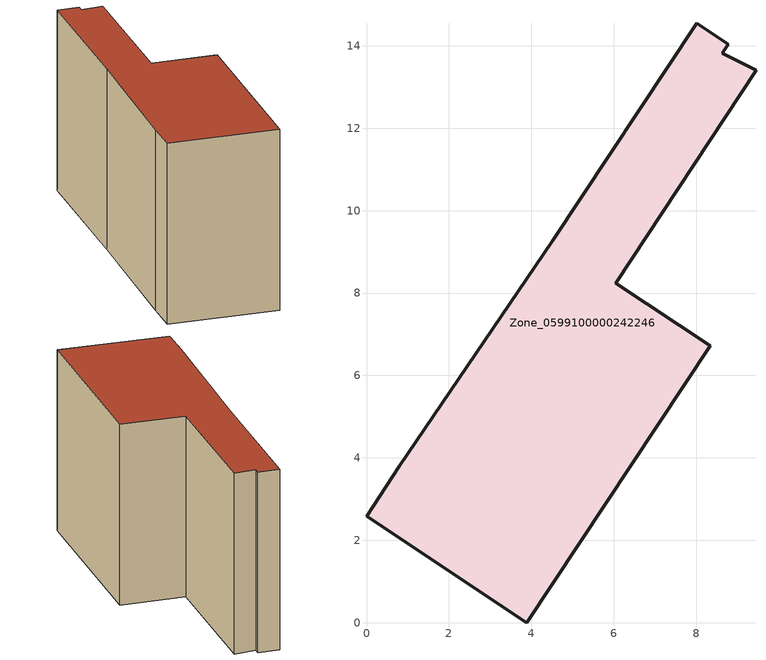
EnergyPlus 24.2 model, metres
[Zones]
Zone_0599100000242246
 floor ground (C_G): 8.63,13.82 9.45,13.41 6.05,8.24 8.34,6.72 3.89,0 0,2.58 0.79,3.8 4.51,9.26 8.01,14.55 8.78,14.04 z0
 wall outside (C_F): 3.89,0 8.34,6.72 6.05,8.24 9.45,13.41 8.63,13.82 8.78,14.04 8.01,14.55 4.51,9.26 0.79,3.8 0,2.58 3.89,0 z0:7.75
 roof outside (C_R): 8.78,14.04 8.01,14.55 4.51,9.26 0.79,3.8 0,2.58 3.89,0 8.34,6.72 6.05,8.24 9.45,13.41 8.63,13.82 z7.75
[BUILDING]
Pand.0599100000242246: North Axis=0; Terrain=City; Loads Convergence Tolerance Value=0.04; Temperature Convergence Tolerance Value=0.4; Solar Distribution=FullExterior; Maximum Number of Warmup Days=25; Minimum Number of Warmup Days=1
[Site:Location]
Rotterdam.The.Hague.AP_ZH_NLD Design_Conditions: Latitude=51.96; Longitude=4.45; Time Zone=1; Elevation=-4.5
[SITE:GROUNDTEMPERATURE:BUILDINGSURFACE]
18, 18, 18, 18, 18, 18, 18, 18, 18, 18, 18, 18
[MATERIAL] Thermal Absorptance=0.9; Solar Absorptance=0.7; Visible Absorptance=0.7
Name | Roughness | Thickness | Conductivity | Density | Specific Heat
G.TI.1946 | MediumSmooth | 0.15 | 1 | 540 | 1210
F.TI.1946 | Rough | 0.3 | 0.857143 | 1920 | 840
R.TI.1946 | MediumRough | 0.2 | 0.1 | 1500 | 1000
[CONSTRUCTION]
C_G: G.TI.1946
C_F: F.TI.1946
C_R: R.TI.1946
[ZONE]
Zone_0599100000242246: Type=1; Multiplier=1; Ceiling Height=Autocalculate; Volume=Autocalculate; Floor Area=autocalculate; Part of Total Floor Area=Yes
[ZONEINFILTRATION:DESIGNFLOWRATE]
Infil_Zone_0599100000242246: Zone or ZoneList or Space or SpaceList=Zone_0599100000242246; Schedule=AlwaysOn; Design Flow Rate Calculation Method=Flow/Area; Flow Rate per Floor Area=0.003; Constant Term Coefficient=1; Temperature Term Coefficient=0; Velocity Term Coefficient=0; Velocity Squared Term Coefficient=0
[HVACTEMPLATE:ZONE:IDEALLOADSAIRSYSTEM]
Zone_0599100000242246: Maximum Heating Supply Air Temperature=50; Minimum Cooling Supply Air Temperature=13; Maximum Heating Supply Air Humidity Ratio=0.0156; Minimum Cooling Supply Air Humidity Ratio=0.0077; Heating Limit=NoLimit; Cooling Limit=NoLimit; Dehumidification Control Type=ConstantSensibleHeatRatio; Cooling Sensible Heat Ratio=0.7; Dehumidification Setpoint=60; Humidification Control Type=None; Humidification Setpoint=30; Outdoor Air Method=None; Outdoor Air Flow Rate per Person=0.00944; Outdoor Air Flow Rate per Zone Floor Area=0; Outdoor Air Flow Rate per Zone=0; Demand Controlled Ventilation Type=None; Outdoor Air Economizer Type=NoEconomizer; Heat Recovery Type=None; Sensible Heat Recovery Effectiveness=0.7; Latent Heat Recovery Effectiveness=0.65
[ZONECONTROL:THERMOSTAT]
ThermostatControl_Zone_0599100000242246: Zone or ZoneList=Zone_0599100000242246; Control Type Schedule=DualSetpointControlType; Control 1=Thermostat_Zone_0599100000242246; Temperature Difference Between Cutout And Setpoint=0
[THERMOSTATSETPOINT:DUALSETPOINT]
Thermostat_Zone_0599100000242246: Heating Setpoint Temperature Schedule=HeatingSetpoint_Zone_0599100000242246; Cooling Setpoint Temperature Schedule=CoolingSetpoint_Zone_0599100000242246
[SCHEDULE:COMPACT]
HeatingSetpoint_Zone_0599100000242246: Through: 12/31, For: AllDays, Until: 24:00, 21
CoolingSetpoint_Zone_0599100000242246: Through: 12/31, For: AllDays, Until: 24:00, 24
DualSetpointControlType: Through: 12/31, For: AllDays, Until: 24:00, 4
AlwaysOn: Through: 12/31, For: AllDays, Until: 24:00, 1
